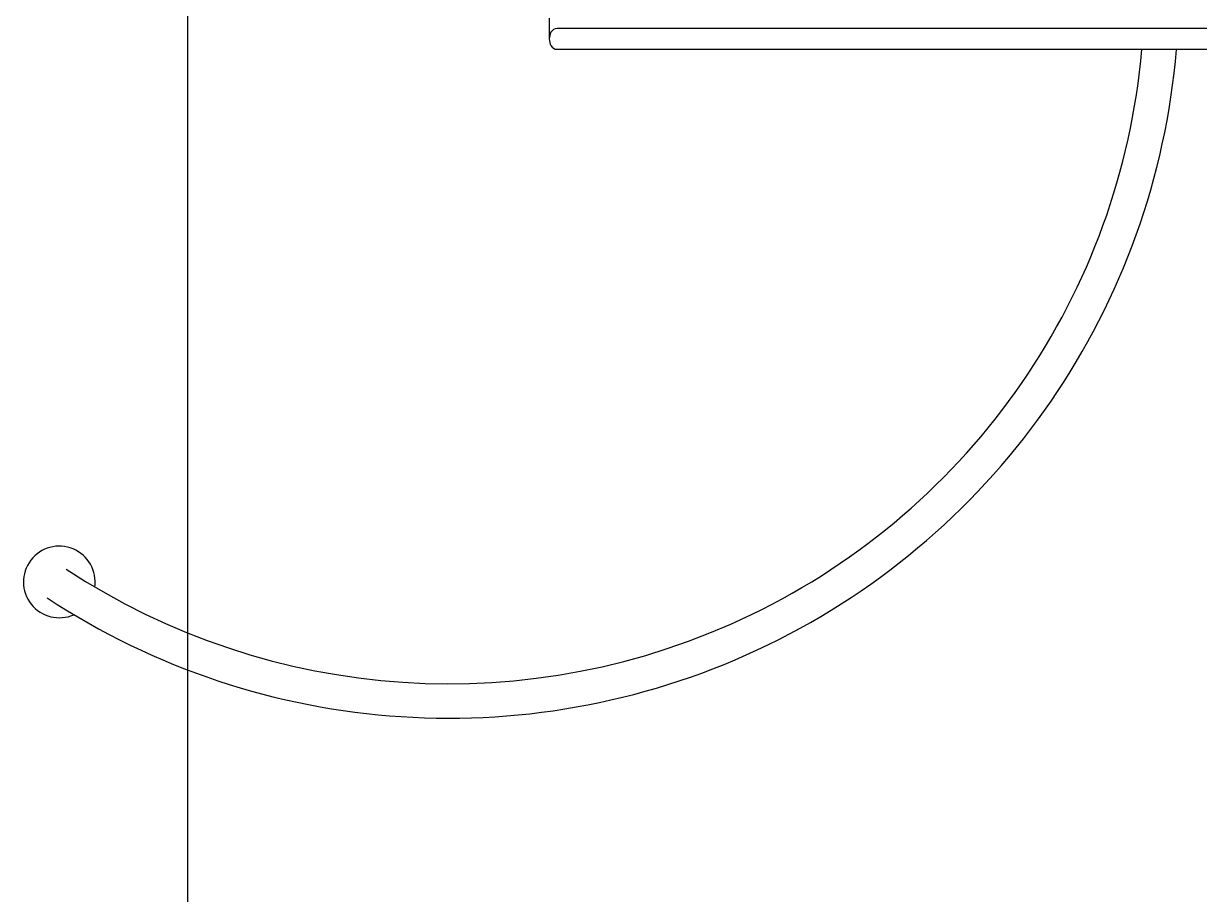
# Model space of a CAD drawing. Header units: millimetres. Extents: x 34479 to 326239, y 111570 to 168880.
# Drawn here: x 186624.8 to 186710.1, y 164017.3 to 164080.5 of the extents above; entities that cross this region are included whole.
import ezdxf

# ---------------------------------------------------------------- set-up
doc = ezdxf.new("R2010")
doc.units = ezdxf.units.MM
doc.header["$LTSCALE"] = 100
doc.header["$MEASUREMENT"] = 0
doc.layers.get('0').update_dxf_attribs({"linetype": 'CONTINUOUS'})
doc.layers.add('FIN', color=8, linetype='CONTINUOUS')
doc.layers.add('OHD Frame', color=2, linetype='CONTINUOUS')

# ---------------------------------------------------------------- blocks, each defined once
blk = doc.blocks.new('SPC-CONTROL')
for p, q in [((52387.85, 55947.26, 0), (52387.85, 55944.26, 0)), ((52622.73, 55945.76, 0), (52388.98, 55945.76, 0)), ((52388.98, 55942.76, 0), (52622.73, 55942.76, 0))]:
    blk.add_line(p, q)
for centre, radius, start, end in [((52388.98, 55944.76, 0), 1, 90, 152.0587), ((52389.92, 55944.26, 0), 2.07, 152.0587, 207.9413), ((52388.98, 55943.76, 0), 1, 207.9413, 270)]:
    blk.add_arc(centre, radius, start, end)
at = {"layer": 'FIN', "color": 0}
for centre, radius, start, end in [((52373.27, 55951.61, 0), 105.97, 236.6301, 355.2057), ((52373.27, 55951.61, 0), 100.97, 236.6301, 354.9677), ((52316.76, 55865.42, 0), 5.2, 351.7822, 293.8533)]:
    blk.add_arc(centre, radius, start, end, dxfattribs=at)

msp = doc.modelspace()

# ---------------------------------------------------------------- linework, layer by layer
at = {"layer": 'OHD Frame', "color": 1}
msp.add_line((186636.703, 167457.585, 0), (186636.703, 163432.585, 0), dxfattribs=at)

# ---------------------------------------------------------------- block references
at = {"xscale": 0.5, "yscale": 0.5, "zscale": 0.5}
msp.add_blockref('SPC-CONTROL', (160469.02, 136107.26, 0), dxfattribs=at)

doc.saveas('drawing.dxf')
